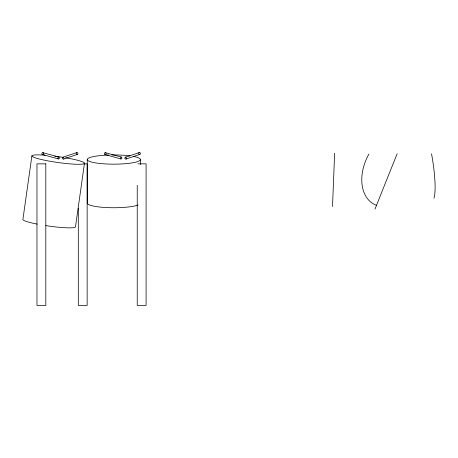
<?xml version="1.0" encoding="UTF-8"?>
<svg xmlns="http://www.w3.org/2000/svg" width="458" height="458" viewBox="0 0 458 458"><rect width="100%" height="100%" fill="white"/><g stroke="black" fill="none" stroke-linecap="round" stroke-linejoin="round"><path stroke-width="0.69" d="M332.514 206.506L334.643 153.253M31.894 155.909L22.9 219.491A26.553 2.931 8 0 0 37.253 224.128M84.478 163.254L75.49 226.836A26.553 2.931 8 0 1 45.76 225.617M374.993 209.123L376.51 205.304A126.145 0.796 -68 0 1 397.16 153.745M63.095 157.163L76.875 152.56M63.502 159.046L77.282 154.438A0.962 0.882 71.5 0 0 77.723 152.886A0.962 0.882 71.5 0 0 76.228 153.172A0.962 0.882 71.5 0 0 77.282 154.438M125.584 157.163L139.358 152.56M125.99 159.046L139.764 154.438A0.962 0.882 71.5 0 0 140.211 152.886A0.962 0.882 71.5 0 0 138.711 153.172A0.962 0.882 71.5 0 0 139.764 154.438M83.871 163.844L87.152 163.844L87.152 305.452L78.301 305.452L78.301 208.184M137.829 163.844L146.085 163.844L146.085 305.452L137.234 305.452L137.234 185.301M105.357 152.674L121.198 157.031M105.031 154.569L120.872 158.926M42.875 152.674L58.71 157.031M42.548 154.569L58.384 158.926M140.371 159.55L140.371 164.548M87.266 159.55L87.266 203.129A26.553 4.609 0 0 0 108.294 207.64A26.553 4.609 0 0 0 138.076 205.007M431.533 153.825A39.543 6.567 80.9 0 1 433.926 198.159M376.51 205.304A39.92 27.743 -62.6 0 1 368.953 154.048M126.54 158.651A0.962 0.882 71.5 0 1 125.32 158.886A0.962 0.882 71.5 0 1 125.034 157.558A0.962 0.882 71.5 0 1 126.253 157.323M126.677 158.187A0.962 0.882 71.5 0 1 126.637 158.428M120.38 157.397A0.962 0.853 -74.6 0 1 121.599 157.22A0.962 0.853 -74.6 0 1 121.685 158.56A0.962 0.853 -74.6 0 1 120.471 158.743M64.057 158.651A0.962 0.882 71.5 0 1 62.832 158.886A0.962 0.882 71.5 0 1 62.546 157.558A0.962 0.882 71.5 0 1 63.771 157.323M57.897 157.397A0.962 0.853 -74.6 0 1 59.219 157.334A0.962 0.853 -74.6 0 1 58.968 158.783A0.962 0.853 -74.6 0 1 57.731 158.348M133.278 156.413A26.553 4.609 0 0 1 127.925 163.454A26.553 4.609 0 0 1 89.081 161.222A26.553 4.609 0 0 1 108.975 155.016M111.741 154.953A26.553 4.609 0 0 1 129.98 155.892M65.649 157.781A26.553 2.931 8 0 1 80.728 164.25A26.553 2.931 8 0 1 39.434 159.035A26.553 2.931 8 0 1 45.039 155.182M54.754 156.167A26.553 2.931 8 0 1 62.986 157.34M45.817 163.844L36.972 163.844L36.972 305.452L45.817 305.452L45.817 163.844M105.678 154.38A0.962 0.853 -74.6 0 0 105.575 152.737A0.962 0.853 -74.6 0 0 104.338 153.751A0.962 0.853 -74.6 0 0 105.678 154.38M43.195 154.38A0.962 0.853 -74.6 0 0 43.086 152.737A0.962 0.853 -74.6 0 0 41.85 153.751A0.962 0.853 -74.6 0 0 43.195 154.38"/></g></svg>
